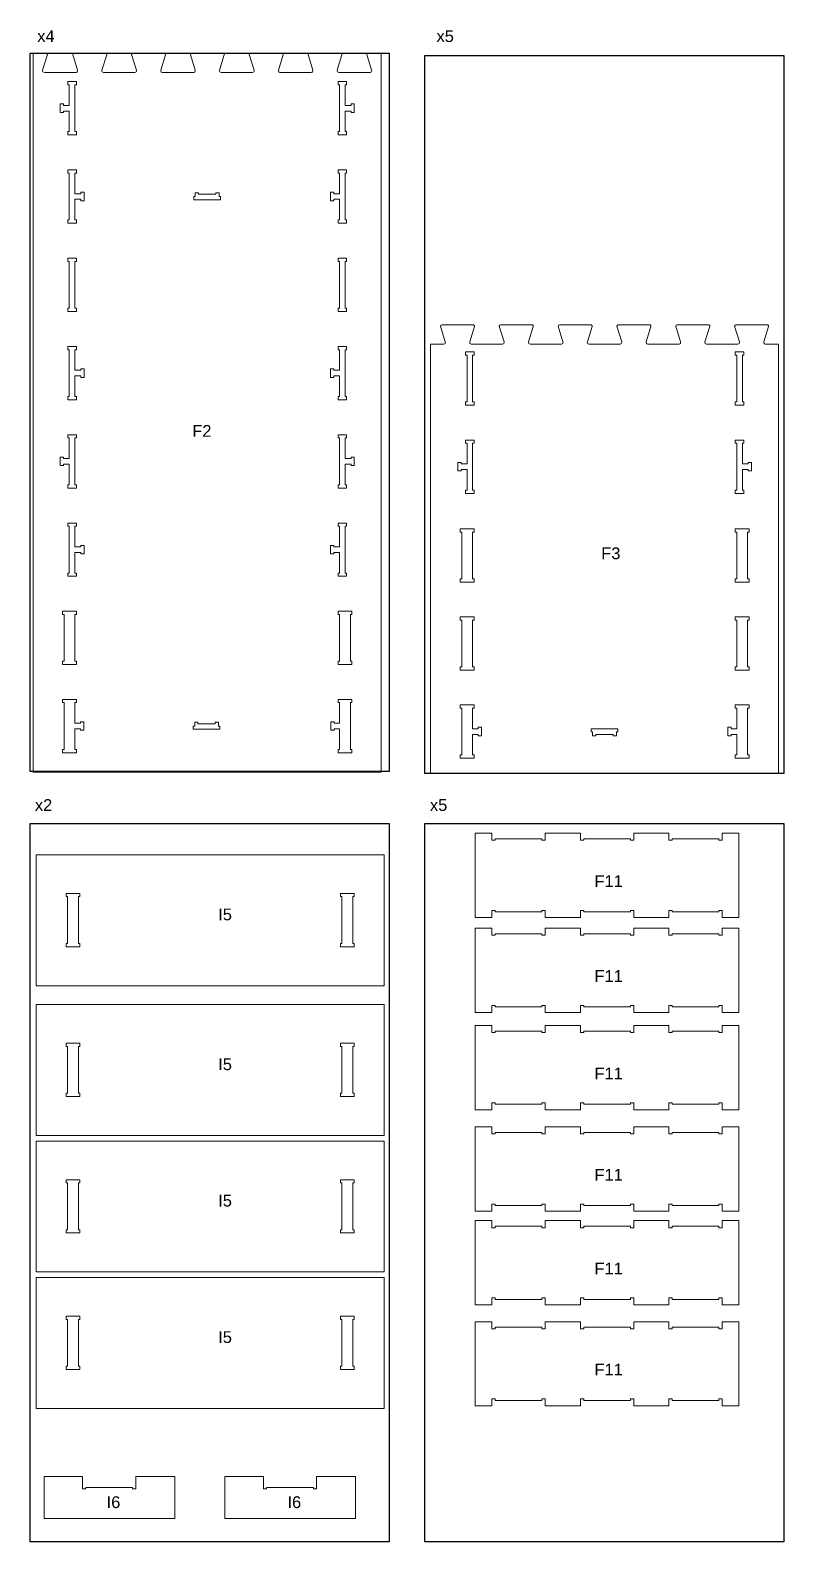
# Model space of a CAD drawing. Header units: millimetres. Extents: x 47343 to 66013, y -73719 to -63321.
# Drawn here: x 47343 to 49905, y -73710 to -68574 of the extents above; entities that cross this region are included whole.
import ezdxf

# ---------------------------------------------------------------- set-up
doc = ezdxf.new("R2010")
doc.units = ezdxf.units.MM
doc.header["$MEASUREMENT"] = 0
doc.layers.add('PLY BOARDS', color=1, linetype='CONTINUOUS', lineweight=30)
doc.layers.add('SHEETS', color=7, linetype='CONTINUOUS', lineweight=5)

msp = doc.modelspace()

# ---------------------------------------------------------------- linework, layer by layer
at = {"layer": 'PLY BOARDS'}
for points in [[(47343, -68652.2), (48563, -68652.2), (48563, -71092.2), (47343, -71092.2)], [(48685.3, -68659.7), (49905.3, -68659.7), (49905.3, -71099.7), (48685.3, -71099.7)], [(47343, -71269.8), (48563, -71269.8), (48563, -73709.8), (47343, -73709.8)], [(48685.3, -71269.8), (49905.3, -71269.8), (49905.3, -73709.8), (48685.3, -73709.8)]]:
    msp.add_lwpolyline(points, close=True, dxfattribs=at)
at = {"layer": 'SHEETS'}
for p, q in [((47352.7, -71095.4), (47352.7, -68652.2)), ((47396.6, -68652.2), (47352.7, -68652.2)), ((47384.9, -68710.1), (47401.4, -68656.6)), ((47399.8, -68652.9), (47396.6, -68652.2)), ((47401.4, -68656.6), (47399.8, -68652.9)), ((47487.6, -68656.6), (47489.1, -68652.9)), ((47504, -68710.1), (47487.6, -68656.6)), ((47489.1, -68652.9), (47492.3, -68652.2)), ((47492.3, -68652.2), (47600.2, -68652.2)), ((47603, -68658), (47587, -68710.1)), ((47600.2, -68652.2), (47603.2, -68654.7)), ((47603.2, -68654.7), (47603, -68658)), ((47687.6, -68656.6), (47689.1, -68652.9)), ((47704, -68710.1), (47687.6, -68656.6)), ((47689.1, -68652.9), (47692.3, -68652.2)), ((47692.3, -68652.2), (47800.2, -68652.2)), ((47803, -68658), (47787, -68710.1)), ((47800.2, -68652.2), (47803.2, -68654.7)), ((47803.2, -68654.7), (47803, -68658)), ((47887.6, -68656.6), (47889.1, -68652.9)), ((47904, -68710.1), (47887.6, -68656.6)), ((47889.1, -68652.9), (47892.3, -68652.2)), ((47892.3, -68652.2), (48000.2, -68652.2)), ((48003, -68658), (47987, -68710.1)), ((48000.2, -68652.2), (48003.2, -68654.7)), ((48003.2, -68654.7), (48003, -68658)), ((48087.6, -68656.6), (48089.1, -68652.9)), ((48104, -68710.1), (48087.6, -68656.6)), ((48089.1, -68652.9), (48092.3, -68652.2)), ((48092.3, -68652.2), (48200.2, -68652.2)), ((48203, -68658), (48187, -68710.1)), ((48200.2, -68652.2), (48203.2, -68654.7)), ((48203.2, -68654.7), (48203, -68658)), ((48287.6, -68656.6), (48289.1, -68652.9)), ((48304, -68710.1), (48287.6, -68656.6)), ((48289.1, -68652.9), (48292.3, -68652.2)), ((48292.3, -68652.2), (48400.2, -68652.2)), ((48403, -68658), (48387, -68710.1)), ((48400.2, -68652.2), (48403.2, -68654.7)), ((48403.2, -68654.7), (48403, -68658)), ((48487.6, -68656.6), (48489.1, -68652.9)), ((48504, -68710.1), (48487.6, -68656.6)), ((48489.1, -68652.9), (48492.3, -68652.2)), ((48492.3, -68652.2), (48536.2, -68652.2)), ((48536.2, -68652.2), (48536.2, -71095.4)), ((47384.8, -68712.6), (47384.9, -68710.1)), ((47385.8, -68714.9), (47384.8, -68712.6)), ((47387.7, -68716.6), (47385.8, -68714.9)), ((47390.2, -68717.2), (47387.7, -68716.6)), ((47392.3, -68717.2), (47498.8, -68717.2)), ((47498.8, -68717.2), (47501.2, -68716.6)), ((47501.2, -68716.6), (47503.2, -68714.9)), ((47503.2, -68714.9), (47504.2, -68712.6)), ((47504.2, -68712.6), (47504, -68710.1)), ((47587, -68710.1), (47586.9, -68712.6)), ((47586.9, -68712.6), (47587.9, -68714.9)), ((47587.9, -68714.9), (47589.8, -68716.6)), ((47589.8, -68716.6), (47592.3, -68717.2)), ((47592.3, -68717.2), (47698.8, -68717.2)), ((47698.8, -68717.2), (47701.2, -68716.6)), ((47701.2, -68716.6), (47703.2, -68714.9)), ((47703.2, -68714.9), (47704.2, -68712.6)), ((47704.2, -68712.6), (47704, -68710.1)), ((47787, -68710.1), (47786.9, -68712.6)), ((47786.9, -68712.6), (47787.9, -68714.9)), ((47787.9, -68714.9), (47789.8, -68716.6)), ((47789.8, -68716.6), (47792.3, -68717.2)), ((47792.3, -68717.2), (47898.8, -68717.2)), ((47898.8, -68717.2), (47901.2, -68716.6)), ((47901.2, -68716.6), (47903.2, -68714.9)), ((47903.2, -68714.9), (47904.2, -68712.6)), ((47904.2, -68712.6), (47904, -68710.1)), ((47987, -68710.1), (47986.9, -68712.6)), ((47986.9, -68712.6), (47987.9, -68714.9)), ((47987.9, -68714.9), (47989.8, -68716.6)), ((47989.8, -68716.6), (47992.3, -68717.2)), ((47992.3, -68717.2), (48098.8, -68717.2)), ((48098.8, -68717.2), (48101.2, -68716.6)), ((48101.2, -68716.6), (48103.2, -68714.9)), ((48103.2, -68714.9), (48104.2, -68712.6)), ((48104.2, -68712.6), (48104, -68710.1)), ((48187, -68710.1), (48186.9, -68712.6)), ((48186.9, -68712.6), (48187.9, -68714.9)), ((48187.9, -68714.9), (48189.8, -68716.6)), ((48189.8, -68716.6), (48192.3, -68717.2)), ((48192.3, -68717.2), (48298.8, -68717.2)), ((48298.8, -68717.2), (48301.2, -68716.6)), ((48301.2, -68716.6), (48303.2, -68714.9)), ((48303.2, -68714.9), (48304.2, -68712.6)), ((48304.2, -68712.6), (48304, -68710.1)), ((48387, -68710.1), (48386.9, -68712.6)), ((48386.9, -68712.6), (48387.9, -68714.9)), ((48387.9, -68714.9), (48389.8, -68716.6)), ((48389.8, -68716.6), (48392.3, -68717.2)), ((48392.3, -68717.2), (48498.8, -68717.2)), ((48498.8, -68717.2), (48501.2, -68716.6)), ((48501.2, -68716.6), (48503.2, -68714.9)), ((48503.2, -68714.9), (48504.2, -68712.6)), ((48504.2, -68712.6), (48504, -68710.1)), ((48536.2, -71095.4), (47352.7, -71095.4)), ((48855.4, -71302.3), (48912.4, -71302.3)), ((48855.4, -71302.3), (48855.4, -71445.6)), ((49093.4, -71302.3), (49214.4, -71302.3)), ((49395.4, -71302.3), (49514.4, -71302.3)), ((49695.4, -71302.3), (49752.4, -71302.3)), ((49752.4, -71302.3), (49752.4, -71445.6)), ((47362.9, -71375.7), (47362.9, -71820.5)), ((48546.9, -71375.7), (47362.9, -71375.7)), ((48546.9, -71375.7), (48546.9, -71820.5)), ((48855.4, -71588.8), (48855.4, -71445.6)), ((49752.4, -71588.8), (49752.4, -71445.6)), ((47464.9, -71517.9), (47464.9, -71506.9)), ((47464.9, -71506.9), (47511.9, -71506.9)), ((47469.9, -71517.9), (47464.9, -71517.9)), ((47469.9, -71676.9), (47469.9, -71517.9)), ((47511.9, -71517.9), (47506.9, -71517.9)), ((47506.9, -71517.9), (47506.9, -71676.9)), ((47511.9, -71506.9), (47511.9, -71517.9)), ((48397.9, -71506.9), (48397.9, -71517.9)), ((48444.9, -71506.9), (48397.9, -71506.9)), ((48397.9, -71517.9), (48402.9, -71517.9)), ((48402.9, -71517.9), (48402.9, -71676.9)), ((48439.9, -71676.9), (48439.9, -71517.9)), ((48439.9, -71517.9), (48444.9, -71517.9)), ((48444.9, -71517.9), (48444.9, -71506.9)), ((48855.4, -71588.8), (48912.4, -71588.8)), ((49093.4, -71588.8), (49214.4, -71588.8)), ((49395.4, -71588.8), (49514.4, -71588.8)), ((49695.4, -71588.8), (49752.4, -71588.8)), ((48855.4, -71624.7), (48912.4, -71624.7)), ((48855.4, -71624.7), (48855.4, -71767.9)), ((49093.4, -71624.7), (49214.4, -71624.7)), ((49395.4, -71624.7), (49514.4, -71624.7)), ((49695.4, -71624.7), (49752.4, -71624.7)), ((49752.4, -71624.7), (49752.4, -71767.9)), ((47464.9, -71687.9), (47464.9, -71676.9)), ((47464.9, -71676.9), (47469.9, -71676.9)), ((47511.9, -71687.9), (47464.9, -71687.9)), ((47506.9, -71676.9), (47511.9, -71676.9)), ((47511.9, -71676.9), (47511.9, -71687.9)), ((48402.9, -71676.9), (48397.9, -71676.9)), ((48397.9, -71676.9), (48397.9, -71687.9)), ((48397.9, -71687.9), (48444.9, -71687.9)), ((48444.9, -71676.9), (48439.9, -71676.9)), ((48444.9, -71687.9), (48444.9, -71676.9)), ((48855.4, -71911.2), (48855.4, -71767.9)), ((49752.4, -71911.2), (49752.4, -71767.9)), ((48546.9, -71820.5), (47362.9, -71820.5)), ((47362.9, -71884.8), (47362.9, -72329.6)), ((48546.9, -71884.8), (47362.9, -71884.8)), ((48546.9, -71884.8), (48546.9, -72329.6)), ((48855.4, -71911.2), (48912.4, -71911.2)), ((49093.4, -71911.2), (49214.4, -71911.2)), ((49395.4, -71911.2), (49514.4, -71911.2)), ((49695.4, -71911.2), (49752.4, -71911.2)), ((48855.4, -71955.7), (48912.4, -71955.7)), ((48855.4, -71955.7), (48855.4, -72098.9)), ((49093.4, -71955.7), (49214.4, -71955.7)), ((49395.4, -71955.7), (49514.4, -71955.7)), ((49695.4, -71955.7), (49752.4, -71955.7)), ((49752.4, -71955.7), (49752.4, -72098.9)), ((47464.9, -72027), (47464.9, -72016)), ((47464.9, -72016), (47511.9, -72016)), ((47469.9, -72027), (47464.9, -72027)), ((47469.9, -72186), (47469.9, -72027)), ((47511.9, -72027), (47506.9, -72027)), ((47506.9, -72027), (47506.9, -72186)), ((47511.9, -72016), (47511.9, -72027)), ((48397.9, -72016), (48397.9, -72027)), ((48444.9, -72016), (48397.9, -72016)), ((48397.9, -72027), (48402.9, -72027)), ((48402.9, -72027), (48402.9, -72186)), ((48439.9, -72186), (48439.9, -72027)), ((48439.9, -72027), (48444.9, -72027)), ((48444.9, -72027), (48444.9, -72016)), ((48855.4, -72242.2), (48855.4, -72098.9)), ((49752.4, -72242.2), (49752.4, -72098.9)), ((47464.9, -72197), (47464.9, -72186)), ((47464.9, -72186), (47469.9, -72186)), ((47511.9, -72197), (47464.9, -72197)), ((47506.9, -72186), (47511.9, -72186)), ((47511.9, -72186), (47511.9, -72197)), ((48402.9, -72186), (48397.9, -72186)), ((48397.9, -72186), (48397.9, -72197)), ((48397.9, -72197), (48444.9, -72197)), ((48444.9, -72186), (48439.9, -72186)), ((48444.9, -72197), (48444.9, -72186)), ((48855.4, -72242.2), (48912.4, -72242.2)), ((49093.4, -72242.2), (49214.4, -72242.2)), ((49395.4, -72242.2), (49514.4, -72242.2)), ((49695.4, -72242.2), (49752.4, -72242.2)), ((48855.4, -72300.2), (48912.4, -72300.2)), ((48855.4, -72300.2), (48855.4, -72443.4)), ((49093.4, -72300.2), (49214.4, -72300.2)), ((49395.4, -72300.2), (49514.4, -72300.2)), ((49695.4, -72300.2), (49752.4, -72300.2)), ((49752.4, -72300.2), (49752.4, -72443.4)), ((48546.9, -72329.6), (47362.9, -72329.6)), ((47362.9, -72348.4), (47362.9, -72793.2)), ((48546.9, -72348.4), (47362.9, -72348.4)), ((48546.9, -72348.4), (48546.9, -72793.2)), ((48855.4, -72586.7), (48855.4, -72443.4)), ((49752.4, -72586.7), (49752.4, -72443.4)), ((47464.9, -72490.5), (47464.9, -72479.5)), ((47464.9, -72479.5), (47511.9, -72479.5)), ((47469.9, -72490.5), (47464.9, -72490.5)), ((47469.9, -72649.5), (47469.9, -72490.5)), ((47511.9, -72490.5), (47506.9, -72490.5)), ((47506.9, -72490.5), (47506.9, -72649.5)), ((47511.9, -72479.5), (47511.9, -72490.5)), ((48397.9, -72479.5), (48397.9, -72490.5)), ((48444.9, -72479.5), (48397.9, -72479.5)), ((48397.9, -72490.5), (48402.9, -72490.5)), ((48402.9, -72490.5), (48402.9, -72649.5)), ((48439.9, -72649.5), (48439.9, -72490.5)), ((48439.9, -72490.5), (48444.9, -72490.5)), ((48444.9, -72490.5), (48444.9, -72479.5)), ((48855.4, -72586.7), (48912.4, -72586.7)), ((48855.4, -72618.7), (48912.4, -72618.7)), ((48855.4, -72618.7), (48855.4, -72762)), ((49093.4, -72586.7), (49214.4, -72586.7)), ((49093.4, -72618.7), (49214.4, -72618.7)), ((49395.4, -72586.7), (49514.4, -72586.7)), ((49395.4, -72618.7), (49514.4, -72618.7)), ((49695.4, -72586.7), (49752.4, -72586.7)), ((49695.4, -72618.7), (49752.4, -72618.7)), ((49752.4, -72618.7), (49752.4, -72762)), ((47464.9, -72660.5), (47464.9, -72649.5)), ((47464.9, -72649.5), (47469.9, -72649.5)), ((47511.9, -72660.5), (47464.9, -72660.5)), ((47506.9, -72649.5), (47511.9, -72649.5)), ((47511.9, -72649.5), (47511.9, -72660.5)), ((48402.9, -72649.5), (48397.9, -72649.5)), ((48397.9, -72649.5), (48397.9, -72660.5)), ((48397.9, -72660.5), (48444.9, -72660.5)), ((48444.9, -72649.5), (48439.9, -72649.5)), ((48444.9, -72660.5), (48444.9, -72649.5)), ((48855.4, -72905.2), (48855.4, -72762)), ((49752.4, -72905.2), (49752.4, -72762)), ((48546.9, -72793.2), (47362.9, -72793.2)), ((47362.9, -72811.9), (47362.9, -73256.7)), ((48546.9, -72811.9), (47362.9, -72811.9)), ((48546.9, -72811.9), (48546.9, -73256.7)), ((48855.4, -72905.2), (48912.4, -72905.2)), ((49093.4, -72905.2), (49214.4, -72905.2)), ((49395.4, -72905.2), (49514.4, -72905.2)), ((49695.4, -72905.2), (49752.4, -72905.2)), ((47464.9, -72954.1), (47464.9, -72943.1)), ((47464.9, -72943.1), (47511.9, -72943.1)), ((47469.9, -72954.1), (47464.9, -72954.1)), ((47469.9, -73113.1), (47469.9, -72954.1)), ((47511.9, -72954.1), (47506.9, -72954.1)), ((47506.9, -72954.1), (47506.9, -73113.1)), ((47511.9, -72943.1), (47511.9, -72954.1)), ((48397.9, -72943.1), (48397.9, -72954.1)), ((48444.9, -72943.1), (48397.9, -72943.1)), ((48397.9, -72954.1), (48402.9, -72954.1)), ((48402.9, -72954.1), (48402.9, -73113.1)), ((48439.9, -73113.1), (48439.9, -72954.1)), ((48439.9, -72954.1), (48444.9, -72954.1)), ((48444.9, -72954.1), (48444.9, -72943.1)), ((48855.4, -72962), (48912.4, -72962)), ((48855.4, -72962), (48855.4, -73105.2)), ((49093.4, -72962), (49214.4, -72962)), ((49395.4, -72962), (49514.4, -72962)), ((49695.4, -72962), (49752.4, -72962)), ((49752.4, -72962), (49752.4, -73105.2)), ((47464.9, -73124.1), (47464.9, -73113.1)), ((47464.9, -73113.1), (47469.9, -73113.1)), ((47511.9, -73124.1), (47464.9, -73124.1)), ((47506.9, -73113.1), (47511.9, -73113.1)), ((47511.9, -73113.1), (47511.9, -73124.1)), ((48402.9, -73113.1), (48397.9, -73113.1)), ((48397.9, -73113.1), (48397.9, -73124.1)), ((48397.9, -73124.1), (48444.9, -73124.1)), ((48444.9, -73113.1), (48439.9, -73113.1)), ((48444.9, -73124.1), (48444.9, -73113.1)), ((48855.4, -73248.5), (48855.4, -73105.2)), ((49752.4, -73248.5), (49752.4, -73105.2)), ((48546.9, -73256.7), (47362.9, -73256.7)), ((48855.4, -73248.5), (48912.4, -73248.5)), ((49093.4, -73248.5), (49214.4, -73248.5)), ((49395.4, -73248.5), (49514.4, -73248.5)), ((49695.4, -73248.5), (49752.4, -73248.5)), ((47389.9, -73488.1), (47389.9, -73631.1)), ((47389.9, -73488.1), (47521.1, -73488.1)), ((47521.1, -73488.1), (47521.1, -73530.1)), ((47702.1, -73488.1), (47834.7, -73488.1)), ((47702.1, -73530.1), (47702.1, -73488.1)), ((47834.7, -73488.1), (47834.7, -73631.1)), ((48004.7, -73488.1), (48004.7, -73631.1)), ((48004.7, -73488.1), (48135.9, -73488.1)), ((48135.9, -73488.1), (48135.9, -73530.1)), ((48316.9, -73488.1), (48449.6, -73488.1)), ((48316.9, -73530.1), (48316.9, -73488.1)), ((48449.6, -73488.1), (48449.6, -73631.1)), ((47521.1, -73530.1), (47532.1, -73530.1)), ((47532.1, -73530.1), (47532.1, -73525.1)), ((47532.1, -73525.1), (47691.1, -73525.1)), ((47691.1, -73525.1), (47691.1, -73530.1)), ((47691.1, -73530.1), (47702.1, -73530.1)), ((48135.9, -73530.1), (48146.9, -73530.1)), ((48146.9, -73530.1), (48146.9, -73525.1)), ((48146.9, -73525.1), (48305.9, -73525.1)), ((48305.9, -73525.1), (48305.9, -73530.1)), ((48305.9, -73530.1), (48316.9, -73530.1)), ((47389.9, -73631.1), (47834.7, -73631.1)), ((48004.7, -73631.1), (48449.6, -73631.1))]:
    msp.add_line(p, q, dxfattribs=at)
for points in [[(47471, -68929.4), (47500, -68929.4), (47500, -68918.4), (47495, -68918.4), (47495, -68759.4), (47500, -68759.4), (47500, -68748.4), (47471, -68748.4), (47471, -68759.4), (47476, -68759.4), (47476, -68829.4), (47456, -68829.4), (47456, -68824.4), (47445, -68824.4), (47445, -68853.4), (47456, -68853.4), (47456, -68848.4), (47476, -68848.4), (47476, -68918.4), (47471, -68918.4)], [(48419, -68929.4), (48390, -68929.4), (48390, -68918.4), (48395, -68918.4), (48395, -68759.4), (48390, -68759.4), (48390, -68748.4), (48419, -68748.4), (48419, -68759.4), (48414, -68759.4), (48414, -68829.4), (48434, -68829.4), (48434, -68824.4), (48445, -68824.4), (48445, -68853.4), (48434, -68853.4), (48434, -68848.4), (48414, -68848.4), (48414, -68918.4), (48419, -68918.4)], [(47500, -69048.4), (47471, -69048.4), (47471, -69059.4), (47476, -69059.4), (47476, -69218.4), (47471, -69218.4), (47471, -69229.4), (47500, -69229.4), (47500, -69218.4), (47495, -69218.4), (47495, -69148.4), (47515, -69148.4), (47515, -69153.4), (47526, -69153.4), (47526, -69124.4), (47515, -69124.4), (47515, -69129.4), (47495, -69129.4), (47495, -69059.4), (47500, -69059.4)], [(48390, -69048.4), (48419, -69048.4), (48419, -69059.4), (48414, -69059.4), (48414, -69218.4), (48419, -69218.4), (48419, -69229.4), (48390, -69229.4), (48390, -69218.4), (48395, -69218.4), (48395, -69148.4), (48375, -69148.4), (48375, -69153.4), (48364, -69153.4), (48364, -69124.4), (48375, -69124.4), (48375, -69129.4), (48395, -69129.4), (48395, -69059.4), (48390, -69059.4)], [(47899, -69149.9), (47990, -69149.9), (47990, -69138.9), (47985, -69138.9), (47985, -69125.9), (47974, -69125.9), (47974, -69130.9), (47915, -69130.9), (47915, -69125.9), (47904, -69125.9), (47904, -69138.9), (47899, -69138.9)], [(47500, -69529.4), (47471, -69529.4), (47471, -69518.4), (47476, -69518.4), (47476, -69359.4), (47471, -69359.4), (47471, -69348.4), (47500, -69348.4), (47500, -69359.4), (47495, -69359.4), (47495, -69518.4), (47500, -69518.4)], [(48390, -69529.4), (48419, -69529.4), (48419, -69518.4), (48414, -69518.4), (48414, -69359.4), (48419, -69359.4), (48419, -69348.4), (48390, -69348.4), (48390, -69359.4), (48395, -69359.4), (48395, -69518.4), (48390, -69518.4)], [(49650.6, -69575.3), (49653.7, -69577.8), (49653.5, -69581.1), (49637.4, -69633.2), (49637.3, -69635.7), (49638.3, -69638), (49640.2, -69639.7), (49642.7, -69640.3), (49749.2, -69640.3), (49751.6, -69639.7), (49753.6, -69638), (49754.6, -69635.7), (49754.4, -69633.2), (49738, -69579.7), (49739.5, -69576), (49742.7, -69575.3), (49850.6, -69575.3), (49853.7, -69577.8), (49853.5, -69581.1), (49837.4, -69633.2), (49837.3, -69635.7), (49838.3, -69638), (49840.2, -69639.7), (49842.7, -69640.3), (49887.7, -69640.3), (49887.7, -71099.7), (48704.2, -71099.7), (48704.2, -69640.3), (48749.2, -69640.3), (48751.6, -69639.7), (48753.6, -69638), (48754.6, -69635.7), (48754.4, -69633.2), (48738, -69579.7), (48739.5, -69576), (48742.7, -69575.3), (48850.6, -69575.3), (48853.7, -69577.8), (48853.5, -69581.1), (48837.4, -69633.2), (48837.3, -69635.7), (48838.3, -69638), (48840.2, -69639.7), (48842.7, -69640.3), (48949.2, -69640.3), (48951.6, -69639.7), (48953.6, -69638), (48954.6, -69635.7), (48954.4, -69633.2), (48938, -69579.7), (48939.5, -69576), (48942.7, -69575.3), (49050.6, -69575.3), (49053.7, -69577.8), (49053.5, -69581.1), (49037.4, -69633.2), (49037.3, -69635.7), (49038.3, -69638), (49040.2, -69639.7), (49042.7, -69640.3), (49149.2, -69640.3), (49151.6, -69639.7), (49153.6, -69638), (49154.6, -69635.7), (49154.4, -69633.2), (49138, -69579.7), (49139.5, -69576), (49142.7, -69575.3), (49250.6, -69575.3), (49253.7, -69577.8), (49253.5, -69581.1), (49237.4, -69633.2), (49237.3, -69635.7), (49238.3, -69638), (49240.2, -69639.7), (49242.7, -69640.3), (49349.2, -69640.3), (49351.6, -69639.7), (49353.6, -69638), (49354.6, -69635.7), (49354.4, -69633.2), (49338, -69579.7), (49339.5, -69576), (49342.7, -69575.3), (49450.6, -69575.3), (49453.7, -69577.8), (49453.5, -69581.1), (49437.4, -69633.2), (49437.3, -69635.7), (49438.3, -69638), (49440.2, -69639.7), (49442.7, -69640.3), (49549.2, -69640.3), (49551.6, -69639.7), (49553.6, -69638), (49554.6, -69635.7), (49554.4, -69633.2), (49538, -69579.7), (49539.5, -69576), (49542.7, -69575.3)], [(47500, -69648.4), (47471, -69648.4), (47471, -69659.4), (47476, -69659.4), (47476, -69818.4), (47471, -69818.4), (47471, -69829.4), (47500, -69829.4), (47500, -69818.4), (47495, -69818.4), (47495, -69748.4), (47515, -69748.4), (47515, -69753.4), (47526, -69753.4), (47526, -69724.4), (47515, -69724.4), (47515, -69729.4), (47495, -69729.4), (47495, -69659.4), (47500, -69659.4)], [(48390, -69648.4), (48419, -69648.4), (48419, -69659.4), (48414, -69659.4), (48414, -69818.4), (48419, -69818.4), (48419, -69829.4), (48390, -69829.4), (48390, -69818.4), (48395, -69818.4), (48395, -69748.4), (48375, -69748.4), (48375, -69753.4), (48364, -69753.4), (48364, -69724.4), (48375, -69724.4), (48375, -69729.4), (48395, -69729.4), (48395, -69659.4), (48390, -69659.4)], [(48823.4, -69666.5), (48852.4, -69666.5), (48852.4, -69677.5), (48847.4, -69677.5), (48847.4, -69836.5), (48852.4, -69836.5), (48852.4, -69847.5), (48823.4, -69847.5), (48823.4, -69836.5), (48828.4, -69836.5), (48828.4, -69677.5), (48823.4, -69677.5)], [(49769.4, -69666.5), (49740.4, -69666.5), (49740.4, -69677.5), (49745.4, -69677.5), (49745.4, -69836.5), (49740.4, -69836.5), (49740.4, -69847.5), (49769.4, -69847.5), (49769.4, -69836.5), (49764.4, -69836.5), (49764.4, -69677.5), (49769.4, -69677.5)], [(47471, -70129.4), (47500, -70129.4), (47500, -70118.4), (47495, -70118.4), (47495, -69959.4), (47500, -69959.4), (47500, -69948.4), (47471, -69948.4), (47471, -69959.4), (47476, -69959.4), (47476, -70029.4), (47456, -70029.4), (47456, -70024.4), (47445, -70024.4), (47445, -70053.4), (47456, -70053.4), (47456, -70048.4), (47476, -70048.4), (47476, -70118.4), (47471, -70118.4)], [(48419, -70129.4), (48390, -70129.4), (48390, -70118.4), (48395, -70118.4), (48395, -69959.4), (48390, -69959.4), (48390, -69948.4), (48419, -69948.4), (48419, -69959.4), (48414, -69959.4), (48414, -70029.4), (48434, -70029.4), (48434, -70024.4), (48445, -70024.4), (48445, -70053.4), (48434, -70053.4), (48434, -70048.4), (48414, -70048.4), (48414, -70118.4), (48419, -70118.4)], [(48823.4, -69966.5), (48852.4, -69966.5), (48852.4, -69977.5), (48847.4, -69977.5), (48847.4, -70136.5), (48852.4, -70136.5), (48852.4, -70147.5), (48823.4, -70147.5), (48823.4, -70136.5), (48828.4, -70136.5), (48828.4, -70066.5), (48808.4, -70066.5), (48808.4, -70071.5), (48797.4, -70071.5), (48797.4, -70042.5), (48808.4, -70042.5), (48808.4, -70047.5), (48828.4, -70047.5), (48828.4, -69977.5), (48823.4, -69977.5)], [(49769.4, -69966.5), (49740.4, -69966.5), (49740.4, -69977.5), (49745.4, -69977.5), (49745.4, -70136.5), (49740.4, -70136.5), (49740.4, -70147.5), (49769.4, -70147.5), (49769.4, -70136.5), (49764.4, -70136.5), (49764.4, -70066.5), (49784.4, -70066.5), (49784.4, -70071.5), (49795.4, -70071.5), (49795.4, -70042.5), (49784.4, -70042.5), (49784.4, -70047.5), (49764.4, -70047.5), (49764.4, -69977.5), (49769.4, -69977.5)], [(47500, -70248.4), (47471, -70248.4), (47471, -70259.4), (47476, -70259.4), (47476, -70418.4), (47471, -70418.4), (47471, -70429.4), (47500, -70429.4), (47500, -70418.4), (47495, -70418.4), (47495, -70348.4), (47515, -70348.4), (47515, -70353.4), (47526, -70353.4), (47526, -70324.4), (47515, -70324.4), (47515, -70329.4), (47495, -70329.4), (47495, -70259.4), (47500, -70259.4)], [(48390, -70248.4), (48419, -70248.4), (48419, -70259.4), (48414, -70259.4), (48414, -70418.4), (48419, -70418.4), (48419, -70429.4), (48390, -70429.4), (48390, -70418.4), (48395, -70418.4), (48395, -70348.4), (48375, -70348.4), (48375, -70353.4), (48364, -70353.4), (48364, -70324.4), (48375, -70324.4), (48375, -70329.4), (48395, -70329.4), (48395, -70259.4), (48390, -70259.4)], [(48852.4, -70268.5), (48852.4, -70279.5), (48847.4, -70279.5), (48847.4, -70438.5), (48852.4, -70438.5), (48852.4, -70449.5), (48805.4, -70449.5), (48805.4, -70438.5), (48810.4, -70438.5), (48810.4, -70279.5), (48805.4, -70279.5), (48805.4, -70268.5)], [(49740.4, -70268.5), (49740.4, -70279.5), (49745.4, -70279.5), (49745.4, -70438.5), (49740.4, -70438.5), (49740.4, -70449.5), (49787.4, -70449.5), (49787.4, -70438.5), (49782.4, -70438.5), (49782.4, -70279.5), (49787.4, -70279.5), (49787.4, -70268.5)], [(47500, -70728.7), (47500, -70717.7), (47495, -70717.7), (47495, -70558.7), (47500, -70558.7), (47500, -70547.7), (47453, -70547.7), (47453, -70558.7), (47458, -70558.7), (47458, -70717.7), (47453, -70717.7), (47453, -70728.7)], [(48390, -70728.7), (48390, -70717.7), (48395, -70717.7), (48395, -70558.7), (48390, -70558.7), (48390, -70547.7), (48437, -70547.7), (48437, -70558.7), (48432, -70558.7), (48432, -70717.7), (48437, -70717.7), (48437, -70728.7)], [(48852.4, -70567.5), (48852.4, -70578.5), (48847.4, -70578.5), (48847.4, -70737.4), (48852.4, -70737.4), (48852.4, -70748.4), (48805.4, -70748.4), (48805.4, -70737.4), (48810.4, -70737.4), (48810.4, -70578.5), (48805.4, -70578.5), (48805.4, -70567.5)], [(49740.4, -70567.5), (49740.4, -70578.5), (49745.4, -70578.5), (49745.4, -70737.4), (49740.4, -70737.4), (49740.4, -70748.4), (49787.4, -70748.4), (49787.4, -70737.4), (49782.4, -70737.4), (49782.4, -70578.5), (49787.4, -70578.5), (49787.4, -70567.5)], [(47500, -71028.7), (47453, -71028.7), (47453, -71017.7), (47458, -71017.7), (47458, -70858.7), (47453, -70858.7), (47453, -70847.7), (47500, -70847.7), (47500, -70858.7), (47495, -70858.7), (47495, -70928.7), (47514, -70928.7), (47514, -70923.7), (47525, -70923.7), (47525, -70952.7), (47514, -70952.7), (47514, -70947.7), (47495, -70947.7), (47495, -71017.7), (47500, -71017.7)], [(48390, -71028.7), (48437, -71028.7), (48437, -71017.7), (48432, -71017.7), (48432, -70858.7), (48437, -70858.7), (48437, -70847.7), (48390, -70847.7), (48390, -70858.7), (48395, -70858.7), (48395, -70928.7), (48376, -70928.7), (48376, -70923.7), (48365, -70923.7), (48365, -70952.7), (48376, -70952.7), (48376, -70947.7), (48395, -70947.7), (48395, -71017.7), (48390, -71017.7)], [(48852.4, -70866.4), (48805.4, -70866.4), (48805.4, -70877.4), (48810.4, -70877.4), (48810.4, -71036.4), (48805.4, -71036.4), (48805.4, -71047.4), (48852.4, -71047.4), (48852.4, -71036.4), (48847.4, -71036.4), (48847.4, -70966.4), (48866.4, -70966.4), (48866.4, -70971.4), (48877.4, -70971.4), (48877.4, -70942.4), (48866.4, -70942.4), (48866.4, -70947.4), (48847.4, -70947.4), (48847.4, -70877.4), (48852.4, -70877.4)], [(49740.4, -70866.4), (49787.4, -70866.4), (49787.4, -70877.4), (49782.4, -70877.4), (49782.4, -71036.4), (49787.4, -71036.4), (49787.4, -71047.4), (49740.4, -71047.4), (49740.4, -71036.4), (49745.4, -71036.4), (49745.4, -70966.4), (49726.4, -70966.4), (49726.4, -70971.4), (49715.4, -70971.4), (49715.4, -70942.4), (49726.4, -70942.4), (49726.4, -70947.4), (49745.4, -70947.4), (49745.4, -70877.4), (49740.4, -70877.4)], [(47897.3, -70949.2), (47988.3, -70949.2), (47988.3, -70938.2), (47983.3, -70938.2), (47983.3, -70925.2), (47972.3, -70925.2), (47972.3, -70930.2), (47913.3, -70930.2), (47913.3, -70925.2), (47902.3, -70925.2), (47902.3, -70938.2), (47897.3, -70938.2)], [(49341.4, -70947.4), (49250.4, -70947.4), (49250.4, -70958.4), (49255.4, -70958.4), (49255.4, -70971.4), (49266.4, -70971.4), (49266.4, -70966.4), (49325.4, -70966.4), (49325.4, -70971.4), (49336.4, -70971.4), (49336.4, -70958.4), (49341.4, -70958.4)]]:
    msp.add_lwpolyline(points, close=True, dxfattribs=at)
for points in [[(48912.4, -71302.3), (48912.4, -71326.3), (48923.4, -71326.3), (48923.4, -71321.3), (49082.4, -71321.3), (49082.4, -71326.3), (49093.4, -71326.3), (49093.4, -71302.3)], [(49214.4, -71302.3), (49214.4, -71326.3), (49225.4, -71326.3), (49225.4, -71321.3), (49384.4, -71321.3), (49384.4, -71326.3), (49395.4, -71326.3), (49395.4, -71302.3)], [(49514.4, -71302.3), (49514.4, -71326.3), (49525.4, -71326.3), (49525.4, -71321.3), (49684.4, -71321.3), (49684.4, -71326.3), (49695.4, -71326.3), (49695.4, -71302.3)], [(48912.4, -71588.8), (48912.4, -71564.8), (48923.4, -71564.8), (48923.4, -71569.8), (49082.4, -71569.8), (49082.4, -71564.8), (49093.4, -71564.8), (49093.4, -71588.8)], [(49214.4, -71588.8), (49214.4, -71564.8), (49225.4, -71564.8), (49225.4, -71569.8), (49384.4, -71569.8), (49384.4, -71564.8), (49395.4, -71564.8), (49395.4, -71588.8)], [(49514.4, -71588.8), (49514.4, -71564.8), (49525.4, -71564.8), (49525.4, -71569.8), (49684.4, -71569.8), (49684.4, -71564.8), (49695.4, -71564.8), (49695.4, -71588.8)], [(48912.4, -71624.7), (48912.4, -71648.7), (48923.4, -71648.7), (48923.4, -71643.7), (49082.4, -71643.7), (49082.4, -71648.7), (49093.4, -71648.7), (49093.4, -71624.7)], [(49214.4, -71624.7), (49214.4, -71648.7), (49225.4, -71648.7), (49225.4, -71643.7), (49384.4, -71643.7), (49384.4, -71648.7), (49395.4, -71648.7), (49395.4, -71624.7)], [(49514.4, -71624.7), (49514.4, -71648.7), (49525.4, -71648.7), (49525.4, -71643.7), (49684.4, -71643.7), (49684.4, -71648.7), (49695.4, -71648.7), (49695.4, -71624.7)], [(48912.4, -71911.2), (48912.4, -71887.2), (48923.4, -71887.2), (48923.4, -71892.2), (49082.4, -71892.2), (49082.4, -71887.2), (49093.4, -71887.2), (49093.4, -71911.2)], [(49214.4, -71911.2), (49214.4, -71887.2), (49225.4, -71887.2), (49225.4, -71892.2), (49384.4, -71892.2), (49384.4, -71887.2), (49395.4, -71887.2), (49395.4, -71911.2)], [(49514.4, -71911.2), (49514.4, -71887.2), (49525.4, -71887.2), (49525.4, -71892.2), (49684.4, -71892.2), (49684.4, -71887.2), (49695.4, -71887.2), (49695.4, -71911.2)], [(48912.4, -71955.7), (48912.4, -71979.7), (48923.4, -71979.7), (48923.4, -71974.7), (49082.4, -71974.7), (49082.4, -71979.7), (49093.4, -71979.7), (49093.4, -71955.7)], [(49214.4, -71955.7), (49214.4, -71979.7), (49225.4, -71979.7), (49225.4, -71974.7), (49384.4, -71974.7), (49384.4, -71979.7), (49395.4, -71979.7), (49395.4, -71955.7)], [(49514.4, -71955.7), (49514.4, -71979.7), (49525.4, -71979.7), (49525.4, -71974.7), (49684.4, -71974.7), (49684.4, -71979.7), (49695.4, -71979.7), (49695.4, -71955.7)], [(48912.4, -72242.2), (48912.4, -72218.2), (48923.4, -72218.2), (48923.4, -72223.2), (49082.4, -72223.2), (49082.4, -72218.2), (49093.4, -72218.2), (49093.4, -72242.2)], [(49214.4, -72242.2), (49214.4, -72218.2), (49225.4, -72218.2), (49225.4, -72223.2), (49384.4, -72223.2), (49384.4, -72218.2), (49395.4, -72218.2), (49395.4, -72242.2)], [(49514.4, -72242.2), (49514.4, -72218.2), (49525.4, -72218.2), (49525.4, -72223.2), (49684.4, -72223.2), (49684.4, -72218.2), (49695.4, -72218.2), (49695.4, -72242.2)], [(48912.4, -72300.2), (48912.4, -72324.2), (48923.4, -72324.2), (48923.4, -72319.2), (49082.4, -72319.2), (49082.4, -72324.2), (49093.4, -72324.2), (49093.4, -72300.2)], [(49214.4, -72300.2), (49214.4, -72324.2), (49225.4, -72324.2), (49225.4, -72319.2), (49384.4, -72319.2), (49384.4, -72324.2), (49395.4, -72324.2), (49395.4, -72300.2)], [(49514.4, -72300.2), (49514.4, -72324.2), (49525.4, -72324.2), (49525.4, -72319.2), (49684.4, -72319.2), (49684.4, -72324.2), (49695.4, -72324.2), (49695.4, -72300.2)], [(48912.4, -72586.7), (48912.4, -72562.7), (48923.4, -72562.7), (48923.4, -72567.7), (49082.4, -72567.7), (49082.4, -72562.7), (49093.4, -72562.7), (49093.4, -72586.7)], [(49214.4, -72586.7), (49214.4, -72562.7), (49225.4, -72562.7), (49225.4, -72567.7), (49384.4, -72567.7), (49384.4, -72562.7), (49395.4, -72562.7), (49395.4, -72586.7)], [(49514.4, -72586.7), (49514.4, -72562.7), (49525.4, -72562.7), (49525.4, -72567.7), (49684.4, -72567.7), (49684.4, -72562.7), (49695.4, -72562.7), (49695.4, -72586.7)], [(48912.4, -72618.7), (48912.4, -72642.7), (48923.4, -72642.7), (48923.4, -72637.7), (49082.4, -72637.7), (49082.4, -72642.7), (49093.4, -72642.7), (49093.4, -72618.7)], [(49214.4, -72618.7), (49214.4, -72642.7), (49225.4, -72642.7), (49225.4, -72637.7), (49384.4, -72637.7), (49384.4, -72642.7), (49395.4, -72642.7), (49395.4, -72618.7)], [(49514.4, -72618.7), (49514.4, -72642.7), (49525.4, -72642.7), (49525.4, -72637.7), (49684.4, -72637.7), (49684.4, -72642.7), (49695.4, -72642.7), (49695.4, -72618.7)], [(48912.4, -72905.2), (48912.4, -72881.2), (48923.4, -72881.2), (48923.4, -72886.2), (49082.4, -72886.2), (49082.4, -72881.2), (49093.4, -72881.2), (49093.4, -72905.2)], [(49214.4, -72905.2), (49214.4, -72881.2), (49225.4, -72881.2), (49225.4, -72886.2), (49384.4, -72886.2), (49384.4, -72881.2), (49395.4, -72881.2), (49395.4, -72905.2)], [(49514.4, -72905.2), (49514.4, -72881.2), (49525.4, -72881.2), (49525.4, -72886.2), (49684.4, -72886.2), (49684.4, -72881.2), (49695.4, -72881.2), (49695.4, -72905.2)], [(48912.4, -72962), (48912.4, -72986), (48923.4, -72986), (48923.4, -72981), (49082.4, -72981), (49082.4, -72986), (49093.4, -72986), (49093.4, -72962)], [(49214.4, -72962), (49214.4, -72986), (49225.4, -72986), (49225.4, -72981), (49384.4, -72981), (49384.4, -72986), (49395.4, -72986), (49395.4, -72962)], [(49514.4, -72962), (49514.4, -72986), (49525.4, -72986), (49525.4, -72981), (49684.4, -72981), (49684.4, -72986), (49695.4, -72986), (49695.4, -72962)], [(48912.4, -73248.5), (48912.4, -73224.5), (48923.4, -73224.5), (48923.4, -73229.5), (49082.4, -73229.5), (49082.4, -73224.5), (49093.4, -73224.5), (49093.4, -73248.5)], [(49214.4, -73248.5), (49214.4, -73224.5), (49225.4, -73224.5), (49225.4, -73229.5), (49384.4, -73229.5), (49384.4, -73224.5), (49395.4, -73224.5), (49395.4, -73248.5)], [(49514.4, -73248.5), (49514.4, -73224.5), (49525.4, -73224.5), (49525.4, -73229.5), (49684.4, -73229.5), (49684.4, -73224.5), (49695.4, -73224.5), (49695.4, -73248.5)]]:
    msp.add_lwpolyline(points, dxfattribs=at)

# ---------------------------------------------------------------- texts
at = {"layer": 'PLY BOARDS', "char_height": 40, "width": 303.373, "attachment_point": 1}
for s, insert in [('{\\fArial|b0|i0|c0|p34;x4}', (47366.9, -68573.9)), ('{\\fArial|b0|i0|c0|p34;x5}', (48724.6, -68573.9)), ('{\\fArial|b0|i0|c0|p34;x2}', (47358.9, -71186.6)), ('{\\fArial|b0|i0|c0|p34;x5}', (48702.2, -71186.6))]:
    msp.add_mtext(s, dxfattribs=dict(at, insert=insert))
at = {"layer": 'SHEETS', "char_height": 40, "width": 303.373, "attachment_point": 1}
for s, insert in [('{\\fArial|b0|i0|c0|p34;F2}', (47894.1, -69915.4)), ('{\\fArial|b0|i0|c0|p34;F3}', (49284.7, -70331.3)), ('{\\fArial|b0|i0|c0|p34;F11}', (49261.6, -71445.1)), ('{\\fArial|b0|i0|c0|p34;I5}', (47982.3, -71558.2)), ('{\\fArial|b0|i0|c0|p34;F11}', (49261.6, -71767.4)), ('{\\fArial|b0|i0|c0|p34;I5}', (47982.3, -72067.3)), ('{\\fArial|b0|i0|c0|p34;F11}', (49261.6, -72098.5)), ('{\\fArial|b0|i0|c0|p34;F11}', (49261.6, -72442.9)), ('{\\fArial|b0|i0|c0|p34;I5}', (47982.3, -72530.8)), ('{\\fArial|b0|i0|c0|p34;F11}', (49261.6, -72761.5)), ('{\\fArial|b0|i0|c0|p34;I5}', (47982.3, -72994.4)), ('{\\fArial|b0|i0|c0|p34;F11}', (49261.6, -73104.7)), ('{\\fArial|b0|i0|c0|p34;I6}', (47602.8, -73555.3)), ('{\\fArial|b0|i0|c0|p34;I6}', (48217.7, -73555.3))]:
    msp.add_mtext(s, dxfattribs=dict(at, insert=insert))

doc.saveas('drawing.dxf')
